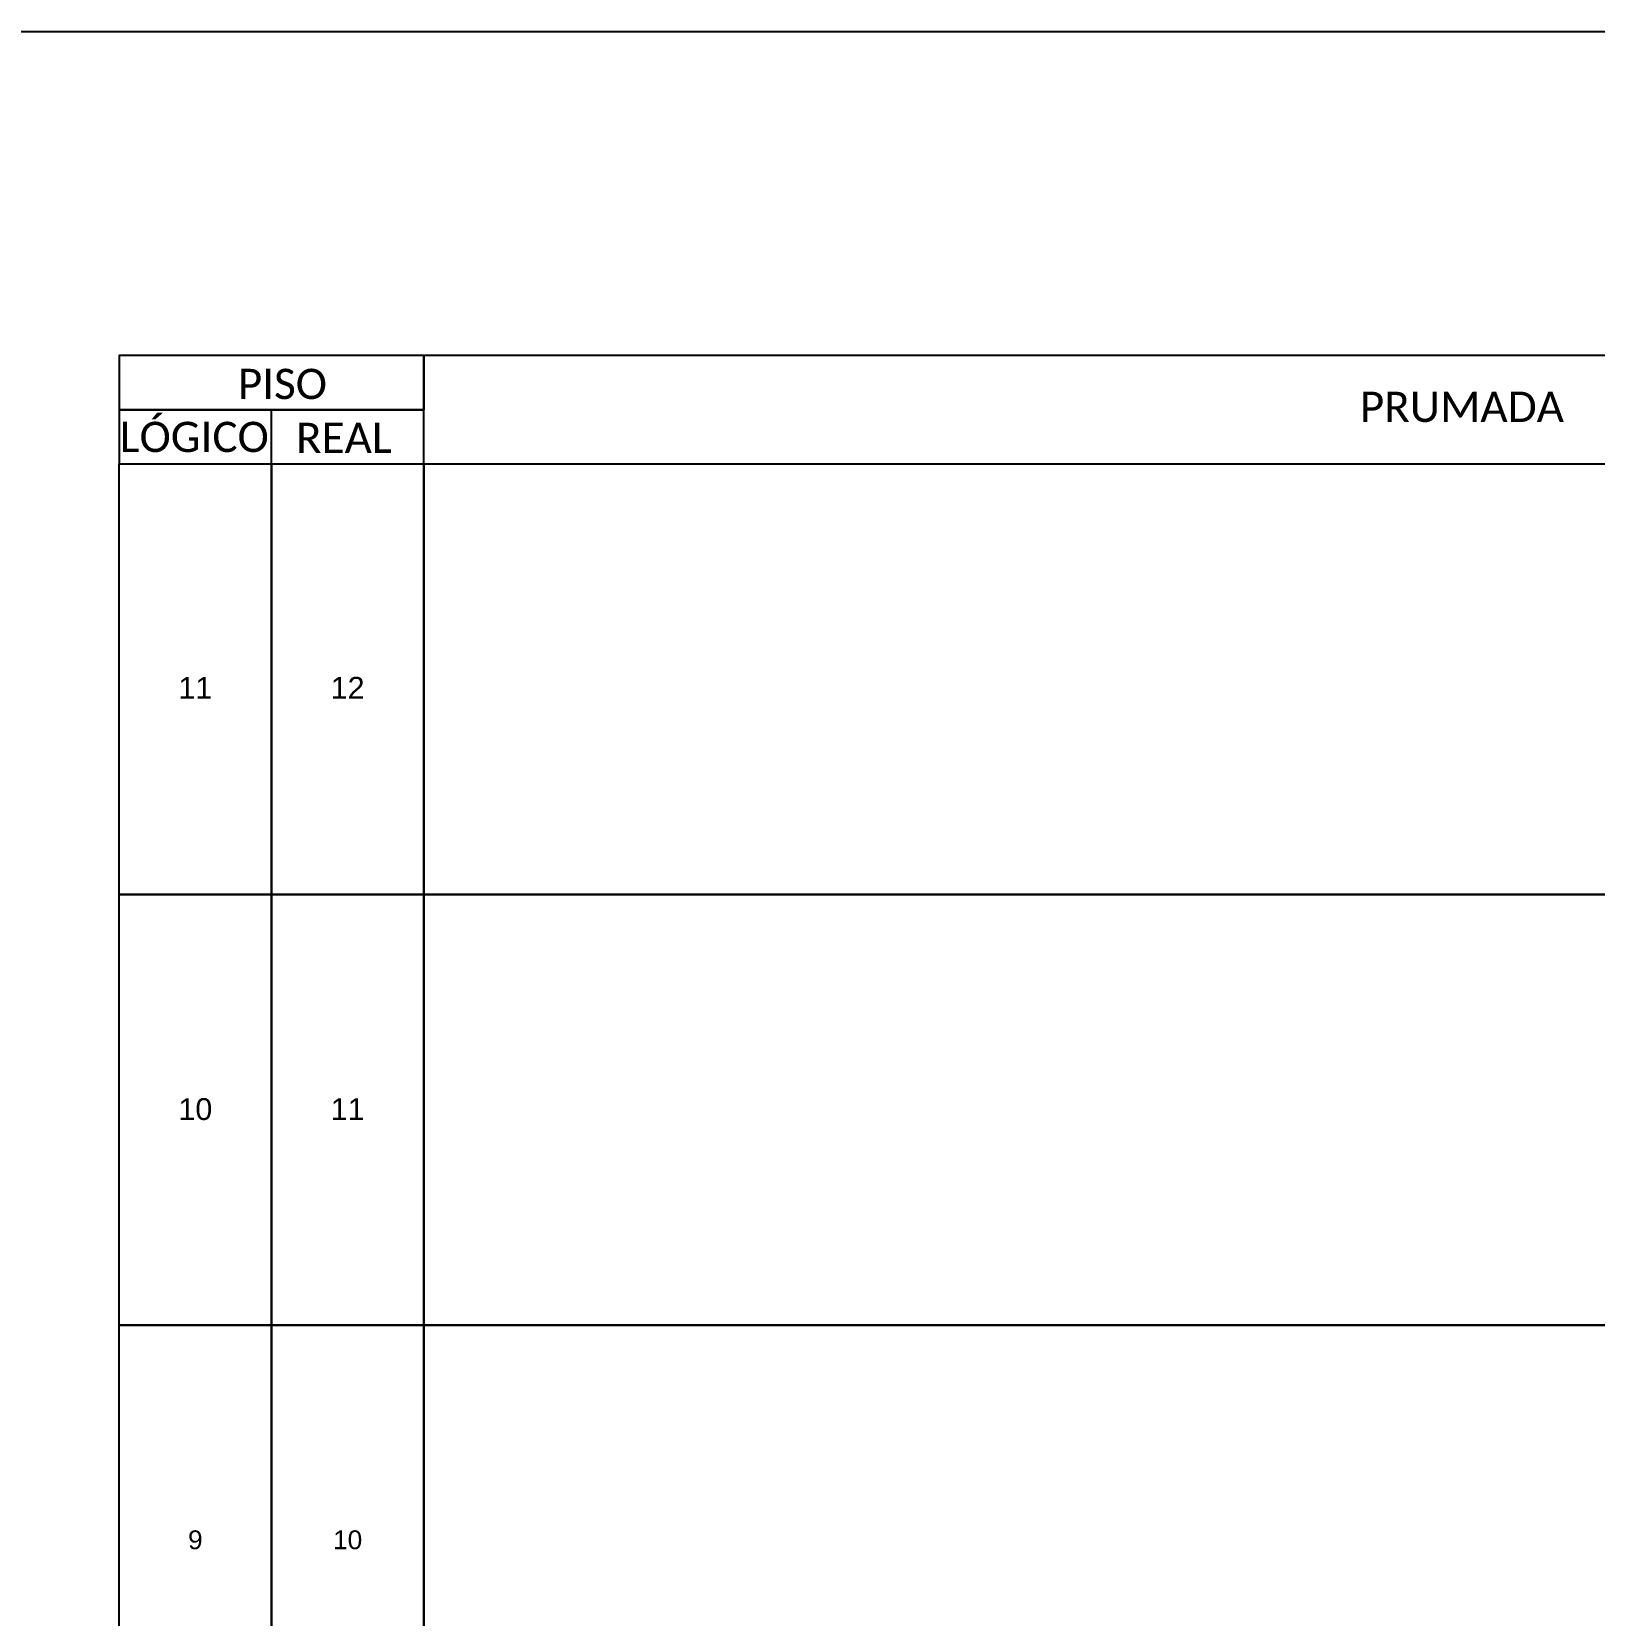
# Model space of a CAD drawing. Header units: metres. Extents: x -1.1 to 57.9, y 4.7 to 46.4.
# Drawn here: x 43.97 to 48.667, y 41.656 to 46.417 of the extents above; entities that cross this region are included whole.
import ezdxf
from ezdxf.enums import TextEntityAlignment as Align

# ---------------------------------------------------------------- set-up
doc = ezdxf.new("R2010")
doc.units = ezdxf.units.M
doc.styles.add('ARIAL', font='arial.ttf')
doc.styles.add('WMF-Calibri0', font='CALIBRI.TTF')

msp = doc.modelspace()

# ---------------------------------------------------------------- linework, layer by layer
at = {"color": 7}
msp.add_lwpolyline([(-1.112, 4.7186), (57.9262, 4.7186), (57.9262, 46.4174), (-1.112, 46.4174)], close=True, dxfattribs=at)
at = {"color": 0}
for points in [[(44.2329, 45.2809), (45.1482, 45.2809), (45.1482, 45.4435), (44.2329, 45.4435)], [(44.2329, 45.1182), (45.1482, 45.1182), (45.1482, 45.2809), (44.2329, 45.2809)]]:
    msp.add_lwpolyline(points, close=True, dxfattribs=at)
for points in [[(45.1482, 45.1182), (53.0183, 45.1182), (53.0183, 45.4435), (45.1482, 45.4435), (45.1482, 45.4435), (45.1482, 45.2809)], [(44.6905, 45.1182), (44.6905, 45.2809)]]:
    msp.add_lwpolyline(points)
for points in [[(44.2329, 45.1182), (44.6905, 45.1182), (44.6905, 43.8234), (44.2329, 43.8234)], [(44.6905, 45.1182), (45.1482, 45.1182), (45.1482, 43.8234), (44.6905, 43.8234)], [(45.1482, 45.1182), (51.6454, 45.1182), (51.6454, 43.8234), (45.1482, 43.8234)], [(44.2329, 43.8234), (44.6905, 43.8234), (44.6905, 42.5285), (44.2329, 42.5285)], [(44.6905, 43.8234), (45.1482, 43.8234), (45.1482, 42.5285), (44.6905, 42.5285)], [(45.1482, 43.8234), (51.6454, 43.8234), (51.6454, 42.5285), (45.1482, 42.5285)], [(44.2329, 42.5285), (44.6905, 42.5285), (44.6905, 41.2336), (44.2329, 41.2336)], [(44.6905, 42.5285), (45.1482, 42.5285), (45.1482, 41.2336), (44.6905, 41.2336)], [(45.1482, 42.5285), (51.6454, 42.5285), (51.6454, 41.2336), (45.1482, 41.2336)]]:
    msp.add_lwpolyline(points, close=True)

# ---------------------------------------------------------------- texts
at = {"color": 0, "style": 'WMF-Calibri0'}
for s, p in [('     PISO', (44.4291, 45.3129)), ('PRUMADA', (47.962, 45.244)), ('  LÓGICO', (44.1703, 45.1536)), ('    REAL', (44.6359, 45.1507))]:
    msp.add_text(s, height=0.09096, dxfattribs=at).set_placement(p)
at = {"style": 'ARIAL', "flags": 12}
for tag, text, height, p in [('11', 'XX', 0.06549, (44.4617, 44.4449)), ('12', '7', 0.0655, (44.9194, 44.4449)), ('10', '10', 0.06549, (44.4617, 43.1782)), ('11', '7', 0.0655, (44.9194, 43.1782)), ('9', 'XX', 0.05658, (44.4617, 41.8833)), ('10', '7', 0.0566, (44.9194, 41.8833))]:
    msp.add_attdef(tag, text=text, height=height, dxfattribs=at).set_placement(p, align=Align.MIDDLE_CENTER)

doc.saveas('drawing.dxf')
